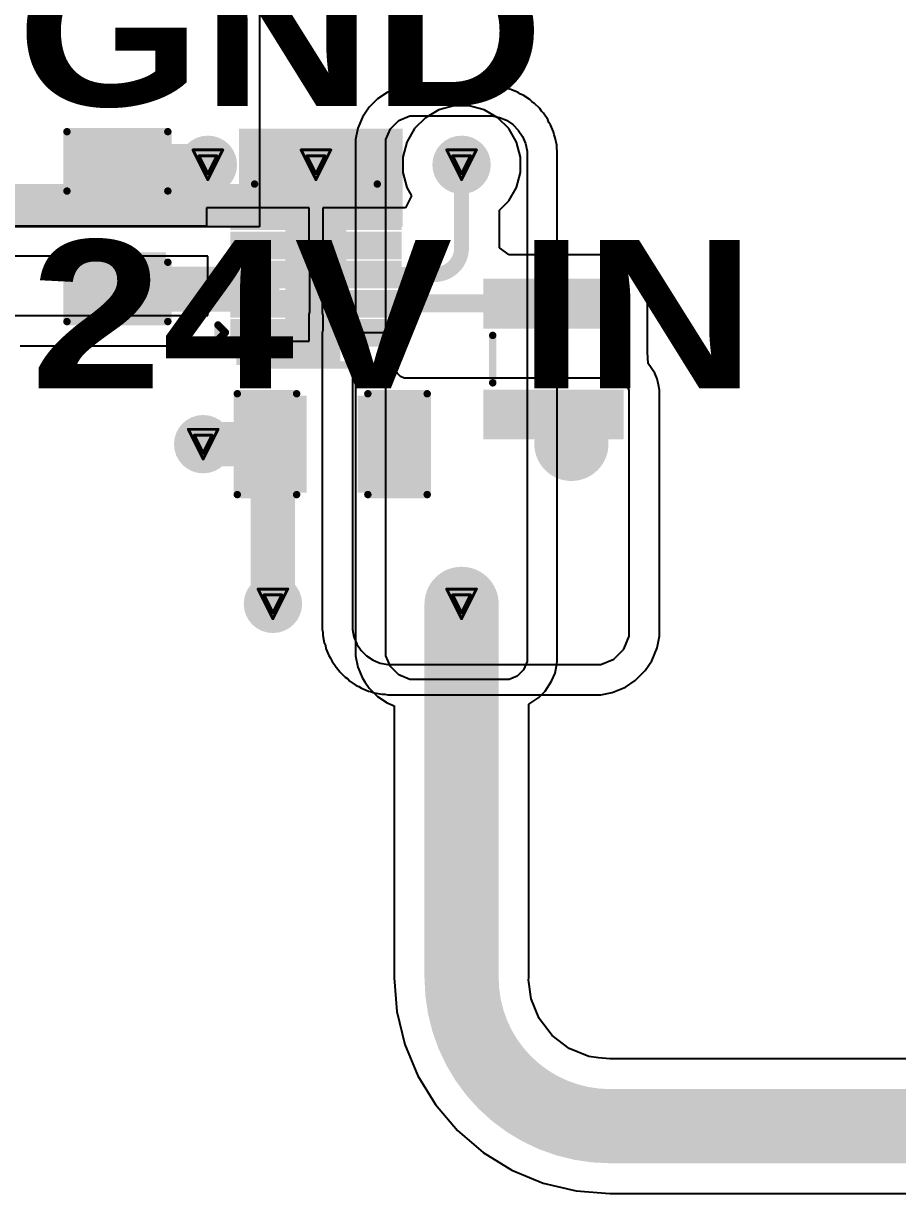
# Model space of a CAD drawing. Header units: inches. Extents: x 0 to 11.4, y 0 to 6.8.
# Drawn here: x 0.344 to 0.933, y 0.823 to 1.611 of the extents above; entities that cross this region are included whole.
import ezdxf

# ---------------------------------------------------------------- set-up
doc = ezdxf.new("R2010")
doc.units = ezdxf.units.IN
doc.header["$MEASUREMENT"] = 0
for name, color, linetype in [('Bottom Layer', 5, 'Continuous'), ('Bottom Overlay', 54, 'Continuous'), ('Bottom Paste', 16, 'Continuous'), ('Bottom Solder', 6, 'Continuous'), ('Drill Drawing', 1, 'Continuous'), ('Top Layer', 1, 'Continuous'), ('Top Overlay', 2, 'Continuous'), ('Via Holes', 16, 'Continuous')]:
    doc.layers.add(name, color=color, linetype=linetype)
doc.styles.add('Arial Black_Bold', font='', dxfattribs={"height": 0.2})
doc.styles.get('Arial Black_Bold').set_extended_font_data('Arial Black', bold=True)

# ---------------------------------------------------------------- blocks, each defined once
blk = doc.blocks.new('10_WSON__3_2__B_40')
at = {"layer": 'Bottom Layer'}
for points in [[(-0.05374015, 0.04468505), (-0.02460625, 0.04468505), (-0.02460625, 0.03405515), (-0.05374015, 0.03405515)], [(-0.01653545, 0.0472441), (0.01653545, 0.0472441), (0.01653545, -0.0472441), (-0.01653545, -0.0472441)], [(0.02460625, 0.04468505), (0.05374015, 0.04468505), (0.05374015, 0.03405515), (0.02460625, 0.03405515)], [(-0.05374015, 0.02499995), (-0.02460625, 0.02499995), (-0.02460625, 0.01437005), (-0.05374015, 0.01437005)], [(0.02460615, 0.02499995), (0.05374005, 0.02499995), (0.05374005, 0.01437005), (0.02460615, 0.01437005)], [(-0.05374015, 0.00531495), (-0.02460625, 0.00531495), (-0.02460625, -0.00531495), (-0.05374015, -0.00531495)], [(0.02460625, 0.00531505), (0.05374015, 0.00531505), (0.05374015, -0.00531485), (0.02460625, -0.00531485)], [(-0.05374015, -0.01437005), (-0.02460625, -0.01437005), (-0.02460625, -0.02499995), (-0.05374015, -0.02499995)], [(0.02460625, -0.01436995), (0.05374015, -0.01436995), (0.05374015, -0.02499985), (0.02460625, -0.02499985)], [(-0.05374015, -0.03405515), (-0.02460625, -0.03405515), (-0.02460625, -0.04468505), (-0.05374015, -0.04468505)], [(0.02460625, -0.03405515), (0.05374015, -0.03405515), (0.05374015, -0.04468505), (0.02460625, -0.04468505)]]:
    blk.add_hatch(color=5, dxfattribs=at).paths.add_polyline_path(points)
at = {"layer": 'Bottom Paste'}
for points in [[(-0.05374015, 0.04468505), (-0.02460625, 0.04468505), (-0.02460625, 0.03405515), (-0.05374015, 0.03405515)], [(-0.01653545, 0.0472441), (0.01653545, 0.0472441), (0.01653545, -0.0472441), (-0.01653545, -0.0472441)], [(0.02460625, 0.04468505), (0.05374015, 0.04468505), (0.05374015, 0.03405515), (0.02460625, 0.03405515)], [(-0.05374015, 0.02499995), (-0.02460625, 0.02499995), (-0.02460625, 0.01437005), (-0.05374015, 0.01437005)], [(0.02460615, 0.02499995), (0.05374005, 0.02499995), (0.05374005, 0.01437005), (0.02460615, 0.01437005)], [(-0.05374015, 0.00531495), (-0.02460625, 0.00531495), (-0.02460625, -0.00531495), (-0.05374015, -0.00531495)], [(0.02460625, 0.00531505), (0.05374015, 0.00531505), (0.05374015, -0.00531485), (0.02460625, -0.00531485)], [(-0.05374015, -0.01437005), (-0.02460625, -0.01437005), (-0.02460625, -0.02499995), (-0.05374015, -0.02499995)], [(0.02460625, -0.01436995), (0.05374015, -0.01436995), (0.05374015, -0.02499985), (0.02460625, -0.02499985)], [(-0.05374015, -0.03405515), (-0.02460625, -0.03405515), (-0.02460625, -0.04468505), (-0.05374015, -0.04468505)], [(0.02460625, -0.03405515), (0.05374015, -0.03405515), (0.05374015, -0.04468505), (0.02460625, -0.04468505)]]:
    blk.add_hatch(color=16, dxfattribs=at).paths.add_polyline_path(points)
at = {"layer": 'Bottom Solder'}
for points in [[(-0.05774015, 0.04868505), (-0.02060625, 0.04868505), (-0.02060625, 0.03005515), (-0.05774015, 0.03005515)], [(-0.02053545, 0.0512441), (0.02053545, 0.0512441), (0.02053545, -0.0512441), (-0.02053545, -0.0512441)], [(0.02060625, 0.04868505), (0.05774015, 0.04868505), (0.05774015, 0.03005515), (0.02060625, 0.03005515)], [(-0.05774015, 0.02899995), (-0.02060625, 0.02899995), (-0.02060625, 0.01037005), (-0.05774015, 0.01037005)], [(0.02060615, 0.02899995), (0.05774005, 0.02899995), (0.05774005, 0.01037005), (0.02060615, 0.01037005)], [(-0.05774015, 0.00931495), (-0.02060625, 0.00931495), (-0.02060625, -0.00931495), (-0.05774015, -0.00931495)], [(0.02060625, 0.00931505), (0.05774015, 0.00931505), (0.05774015, -0.00931485), (0.02060625, -0.00931485)], [(-0.05774015, -0.01037005), (-0.02060625, -0.01037005), (-0.02060625, -0.02899995), (-0.05774015, -0.02899995)], [(0.02060625, -0.01036995), (0.05774015, -0.01036995), (0.05774015, -0.02899985), (0.02060625, -0.02899985)], [(-0.05774015, -0.03005515), (-0.02060625, -0.03005515), (-0.02060625, -0.04868505), (-0.05774015, -0.04868505)], [(0.02060625, -0.03005515), (0.05774015, -0.03005515), (0.05774015, -0.04868505), (0.02060625, -0.04868505)]]:
    blk.add_hatch(color=6, dxfattribs=at).paths.add_polyline_path(points)
at = {"layer": 'Bottom Overlay', "const_width": 0.005}
for points in [[(-0.0413386, 0.0610236), (0.0413386, 0.0610236)], [(-0.066, -0.034), (-0.061, -0.0390001)], [(-0.066, -0.034), (-0.0659999, -0.044)], [(-0.0659999, -0.044), (-0.061, -0.0390001)], [(-0.0413386, -0.0610236), (0.0413386, -0.0610236)]]:
    blk.add_lwpolyline(points, dxfattribs=at)
at = {"layer": 'Bottom Overlay', "const_width": 0.0025}
for points in [[(-0.0425886, 0.0610236, 1), (-0.0400886, 0.0610236, 1)], [(0.0400886, 0.0610236, 1), (0.0425886, 0.0610236, 1)], [(-0.06725, -0.034, 1), (-0.06475, -0.034, 1)], [(-0.06725, -0.034, 1), (-0.06475, -0.034, 1)], [(-0.06225, -0.0390001, 1), (-0.05975, -0.0390001, 1)], [(-0.06225, -0.0390001, 1), (-0.05975, -0.0390001, 1)], [(-0.0672499, -0.044, 1), (-0.0647499, -0.044, 1)], [(-0.0672499, -0.044, 1), (-0.0647499, -0.044, 1)], [(-0.0425886, -0.0610236, 1), (-0.0400886, -0.0610236, 1)], [(0.0400886, -0.0610236, 1), (0.0425886, -0.0610236, 1)]]:
    blk.add_lwpolyline(points, format="xyb", close=True, dxfattribs=at)
blk = doc.blocks.new('IND_1008__2520_M_______B_54')
at = {"layer": 'Bottom Layer'}
for points in [[(-0.0501969, 0.0433071), (-0.0246063, 0.0433071), (-0.0246063, -0.0433071), (-0.0501969, -0.0433071)], [(0.0246063, 0.0433071), (0.0501969, 0.0433071), (0.0501969, -0.0433071), (0.0246063, -0.0433071)]]:
    blk.add_hatch(color=5, dxfattribs=at).paths.add_polyline_path(points)
at = {"layer": 'Bottom Paste'}
for points in [[(-0.0501969, 0.0433071), (-0.0246063, 0.0433071), (-0.0246063, -0.0433071), (-0.0501969, -0.0433071)], [(0.0246063, 0.0433071), (0.0501969, 0.0433071), (0.0501969, -0.0433071), (0.0246063, -0.0433071)]]:
    blk.add_hatch(color=16, dxfattribs=at).paths.add_polyline_path(points)
at = {"layer": 'Bottom Solder'}
for points in [[(-0.0541969, 0.0473071), (-0.0206063, 0.0473071), (-0.0206063, -0.0473071), (-0.0541969, -0.0473071)], [(0.0206063, 0.0473071), (0.0541969, 0.0473071), (0.0541969, -0.0473071), (0.0206063, -0.0473071)]]:
    blk.add_hatch(color=6, dxfattribs=at).paths.add_polyline_path(points)
at = {"layer": 'Bottom Overlay', "const_width": 0.005}
for points in [[(0.016, 0.041), (-0.016, 0.041)], [(0.016, -0.041), (-0.016, -0.041)]]:
    blk.add_lwpolyline(points, dxfattribs=at)
at = {"layer": 'Bottom Overlay', "const_width": 0.0025}
for points in [[(-0.01725, 0.041, 1), (-0.01475, 0.041, 1)], [(0.01475, 0.041, 1), (0.01725, 0.041, 1)], [(-0.01725, -0.041, 1), (-0.01475, -0.041, 1)], [(0.01475, -0.041, 1), (0.01725, -0.041, 1)]]:
    blk.add_lwpolyline(points, format="xyb", close=True, dxfattribs=at)
blk = doc.blocks.new('C___0805_B_67')
at = {"layer": 'Bottom Layer'}
for points in [[(-0.06, 0.0300001), (-0.02, 0.0300001), (-0.02, -0.0299999), (-0.06, -0.0299999)], [(0.02, 0.03), (0.06, 0.03), (0.06, -0.03), (0.02, -0.03)]]:
    blk.add_hatch(color=5, dxfattribs=at).paths.add_polyline_path(points)
at = {"layer": 'Bottom Paste'}
for points in [[(-0.06, 0.0300001), (-0.02, 0.0300001), (-0.02, -0.0299999), (-0.06, -0.0299999)], [(0.02, 0.03), (0.06, 0.03), (0.06, -0.03), (0.02, -0.03)]]:
    blk.add_hatch(color=16, dxfattribs=at).paths.add_polyline_path(points)
at = {"layer": 'Bottom Solder'}
for points in [[(-0.0627559, 0.032756), (-0.0172441, 0.032756), (-0.0172441, -0.0327558), (-0.0627559, -0.0327558)], [(0.0172441, 0.0327559), (0.0627559, 0.0327559), (0.0627559, -0.0327559), (0.0172441, -0.0327559)]]:
    blk.add_hatch(color=6, dxfattribs=at).paths.add_polyline_path(points)
at = {"layer": 'Bottom Overlay', "const_width": 0.005}
for points in [[(-0.024, 0.034), (-0.0640001, 0.034)], [(-0.0640001, -0.034), (-0.0640001, 0.034)], [(0.064, 0.034), (0.024, 0.034)], [(0.064, -0.034), (0.064, 0.034)], [(-0.024, -0.034), (-0.0640001, -0.034)], [(0.064, -0.034), (0.0240001, -0.034)]]:
    blk.add_lwpolyline(points, dxfattribs=at)
at = {"layer": 'Bottom Overlay', "const_width": 0.0025}
for points in [[(-0.0652501, 0.034, 1), (-0.0627501, 0.034, 1)], [(-0.0652501, 0.034, 1), (-0.0627501, 0.034, 1)], [(-0.02525, 0.034, 1), (-0.02275, 0.034, 1)], [(0.02275, 0.034, 1), (0.02525, 0.034, 1)], [(0.06275, 0.034, 1), (0.06525, 0.034, 1)], [(0.06275, 0.034, 1), (0.06525, 0.034, 1)], [(-0.0652501, -0.034, 1), (-0.0627501, -0.034, 1)], [(-0.0652501, -0.034, 1), (-0.0627501, -0.034, 1)], [(-0.02525, -0.034, 1), (-0.02275, -0.034, 1)], [(0.0227501, -0.034, 1), (0.0252501, -0.034, 1)], [(0.06275, -0.034, 1), (0.06525, -0.034, 1)], [(0.06275, -0.034, 1), (0.06525, -0.034, 1)]]:
    blk.add_lwpolyline(points, format="xyb", close=True, dxfattribs=at)
blk = doc.blocks.new('C___0805_B_68')
at = {"layer": 'Bottom Layer'}
for points in [[(-0.06, 0.0299999), (-0.02, 0.0299999), (-0.02, -0.0300001), (-0.06, -0.0300001)], [(0.02, 0.03), (0.06, 0.03), (0.06, -0.03), (0.02, -0.03)]]:
    blk.add_hatch(color=5, dxfattribs=at).paths.add_polyline_path(points)
at = {"layer": 'Bottom Paste'}
for points in [[(-0.06, 0.0299999), (-0.02, 0.0299999), (-0.02, -0.0300001), (-0.06, -0.0300001)], [(0.02, 0.03), (0.06, 0.03), (0.06, -0.03), (0.02, -0.03)]]:
    blk.add_hatch(color=16, dxfattribs=at).paths.add_polyline_path(points)
at = {"layer": 'Bottom Solder'}
for points in [[(-0.0627559, 0.0327558), (-0.0172441, 0.0327558), (-0.0172441, -0.032756), (-0.0627559, -0.032756)], [(0.0172441, 0.0327559), (0.0627559, 0.0327559), (0.0627559, -0.0327559), (0.0172441, -0.0327559)]]:
    blk.add_hatch(color=6, dxfattribs=at).paths.add_polyline_path(points)
at = {"layer": 'Bottom Overlay', "const_width": 0.005}
for points in [[(-0.0640001, 0.034), (-0.024, 0.034)], [(-0.0640001, -0.034), (-0.0640001, 0.034)], [(0.0240001, 0.034), (0.064, 0.034)], [(0.064, -0.034), (0.064, 0.034)], [(-0.0640001, -0.034), (-0.024, -0.034)], [(0.0239999, -0.034), (0.064, -0.034)]]:
    blk.add_lwpolyline(points, dxfattribs=at)
at = {"layer": 'Bottom Overlay', "const_width": 0.0025}
for points in [[(-0.0652501, 0.034, 1), (-0.0627501, 0.034, 1)], [(-0.0652501, 0.034, 1), (-0.0627501, 0.034, 1)], [(-0.02525, 0.034, 1), (-0.02275, 0.034, 1)], [(0.0227501, 0.034, 1), (0.0252501, 0.034, 1)], [(0.06275, 0.034, 1), (0.06525, 0.034, 1)], [(0.06275, 0.034, 1), (0.06525, 0.034, 1)], [(-0.0652501, -0.034, 1), (-0.0627501, -0.034, 1)], [(-0.0652501, -0.034, 1), (-0.0627501, -0.034, 1)], [(-0.02525, -0.034, 1), (-0.02275, -0.034, 1)], [(0.0227499, -0.034, 1), (0.0252499, -0.034, 1)], [(0.06275, -0.034, 1), (0.06525, -0.034, 1)], [(0.06275, -0.034, 1), (0.06525, -0.034, 1)]]:
    blk.add_lwpolyline(points, format="xyb", close=True, dxfattribs=at)

msp = doc.modelspace()

# ---------------------------------------------------------------- hatches: boundary and pattern name
at = {"layer": 'Bottom Layer'}
for points in [[(0.4894296, 1.4744174), (0.5998418, 1.4744174), (0.5998418, 1.5405166), (0.4894296, 1.5405166)], [(0.165, 1.4744174), (0.5032424, 1.4744174), (0.5032424, 1.503173), (0.165, 1.503173)], [(0.4075268, 1.4171495), (0.516744, 1.4171495), (0.516744, 1.4474645), (0.4075268, 1.4474645)], [(0.5659565, 1.4166141), (0.7015267, 1.4166141), (0.7015267, 1.4288493), (0.5659565, 1.4288493)], [(0.4876101, 1.3811259), (0.5578857, 1.3811259), (0.5578857, 1.4080943), (0.4876101, 1.4080943)]]:
    msp.add_hatch(color=5, dxfattribs=at).paths.add_polyline_path(points)
h = msp.add_hatch(color=5, dxfattribs=at)
edge = h.paths.add_edge_path()
edge.add_arc((0.4685268, 1.5161495), 0.019685, 0, 360)
h = msp.add_hatch(color=5, dxfattribs=at)
edge = h.paths.add_edge_path()
edge.add_arc((0.5413503, 1.5161495), 0.019685, 0, 360)
h = msp.add_hatch(color=5, dxfattribs=at)
edge = h.paths.add_edge_path()
edge.add_arc((0.6395268, 1.5161495), 0.019685, 0, 360)
h = msp.add_hatch(color=5, dxfattribs=at)
edge = h.paths.add_edge_path()
edge.add_arc((0.4653503, 1.3278029), 0.019685, 0, 360)
h = msp.add_hatch(color=5, dxfattribs=at)
edge = h.paths.add_edge_path()
edge.add_arc((0.5123504, 1.2201495), 0.019685, 0, 360)
h = msp.add_hatch(color=5, dxfattribs=at)
edge = h.paths.add_edge_path()
edge.add_arc((0.6395268, 1.2201495), 0.019685, 0, 360)
at = {"layer": 'Top Layer'}
h = msp.add_hatch(color=1, dxfattribs=at)
edge = h.paths.add_edge_path()
edge.add_arc((0.4685268, 1.5161495), 0.019685, 0, 360)
h = msp.add_hatch(color=1, dxfattribs=at)
edge = h.paths.add_edge_path()
edge.add_arc((0.5413503, 1.5161495), 0.019685, 0, 360)
h = msp.add_hatch(color=1, dxfattribs=at)
edge = h.paths.add_edge_path()
edge.add_arc((0.6395268, 1.5161495), 0.019685, 0, 360)
h = msp.add_hatch(color=1, dxfattribs=at)
edge = h.paths.add_edge_path()
edge.add_arc((0.4653503, 1.3278029), 0.019685, 0, 360)
h = msp.add_hatch(color=1, dxfattribs=at)
edge = h.paths.add_edge_path()
edge.add_arc((0.5123504, 1.2201495), 0.019685, 0, 360)
h = msp.add_hatch(color=1, dxfattribs=at)
edge = h.paths.add_edge_path()
edge.add_arc((0.6395268, 1.2201495), 0.019685, 0, 360)
at = {"layer": 'Via Holes'}
h = msp.add_hatch(color=7, dxfattribs=at)
edge = h.paths.add_edge_path()
edge.add_arc((0.4685268, 1.5161495), 0.011811, 0, 360)
h = msp.add_hatch(color=7, dxfattribs=at)
edge = h.paths.add_edge_path()
edge.add_arc((0.5413503, 1.5161495), 0.011811, 0, 360)
h = msp.add_hatch(color=7, dxfattribs=at)
edge = h.paths.add_edge_path()
edge.add_arc((0.6395268, 1.5161495), 0.011811, 0, 360)
h = msp.add_hatch(color=7, dxfattribs=at)
edge = h.paths.add_edge_path()
edge.add_arc((0.4653503, 1.3278029), 0.011811, 0, 360)
h = msp.add_hatch(color=7, dxfattribs=at)
edge = h.paths.add_edge_path()
edge.add_arc((0.5123504, 1.2201495), 0.011811, 0, 360)
h = msp.add_hatch(color=7, dxfattribs=at)
edge = h.paths.add_edge_path()
edge.add_arc((0.6395268, 1.2201495), 0.011811, 0, 360)

# ---------------------------------------------------------------- linework, layer by layer
at = {"layer": 'Bottom Layer'}
for p, q in [((0.5032423, 1.6570173), (0.5032424, 1.5031731)), ((0.6343022, 1.5558345), (0.624209, 1.55313)), ((0.6447514, 1.5558345), (0.6343022, 1.5558345)), ((0.6548446, 1.55313), (0.6447514, 1.5558345)), ((0.6151597, 1.5479054), (0.6077709, 1.5405166)), ((0.624209, 1.55313), (0.6151597, 1.5479054)), ((0.6638939, 1.5479054), (0.6548446, 1.55313)), ((0.6712827, 1.5405166), (0.6638939, 1.5479054)), ((0.6077709, 1.5405166), (0.6025463, 1.5314673)), ((0.6765073, 1.5314673), (0.6712827, 1.5405166)), ((0.6025463, 1.5314673), (0.5998418, 1.5213741)), ((0.6792118, 1.5213741), (0.6765073, 1.5314673)), ((0.5998418, 1.5213741), (0.5998418, 1.5109249)), ((0.6792118, 1.5109249), (0.6792118, 1.5213741)), ((0.5998418, 1.5109249), (0.6025463, 1.5008317)), ((0.6765073, 1.5008317), (0.6792118, 1.5109249)), ((0.5032424, 1.5031731), (0.5032424, 1.4744174)), ((0.6025463, 1.5008317), (0.6058269, 1.4951494)), ((0.6712827, 1.4917824), (0.6765073, 1.5008317)), ((0.6058269, 1.4951494), (0.6016676, 1.4871494)), ((0.6650166, 1.4855163), (0.6712827, 1.4917824)), ((0.536744, 1.4871494), (0.4676102, 1.4871494)), ((0.4676102, 1.4871494), (0.4676102, 1.4748563)), ((0.536744, 1.4674644), (0.536744, 1.4871494)), ((0.6016676, 1.4871494), (0.5459565, 1.4871494)), ((0.5459565, 1.4871494), (0.5459565, 1.4365198)), ((0.6650166, 1.4601496), (0.6650166, 1.4855163)), ((0.5032424, 1.4744174), (0.0918424, 1.4744174)), ((0.4676102, 1.4748563), (0.0962088, 1.4748561)), ((0.536744, 1.4494348), (0.536744, 1.4674644)), ((0.6715253, 1.4553464), (0.6650166, 1.4601496)), ((0.4685268, 1.4544645), (0.0962046, 1.4544643)), ((0.4685268, 1.4144645), (0.4685268, 1.4544645)), ((0.7648339, 1.4553464), (0.6715253, 1.4553464)), ((0.7648339, 1.389756), (0.7648339, 1.4553464)), ((0.5371359, 1.4474645), (0.536744, 1.4494348)), ((0.5371359, 1.4171495), (0.5371359, 1.4474645)), ((0.5459563, 1.4365197), (0.5455646, 1.4288492)), ((0.5459565, 1.4365198), (0.5459563, 1.4365197)), ((0.5455646, 1.4288492), (0.5455647, 1.4286819)), ((0.5455647, 1.4286819), (0.5455647, 1.4166141)), ((0.3379234, 1.4144645), (0.4685268, 1.4144645)), ((0.536744, 1.4151792), (0.5371359, 1.4171495)), ((0.536744, 1.3971496), (0.536744, 1.4151792)), ((0.5455647, 1.4166141), (0.5459566, 1.4146438)), ((0.5459566, 1.4146438), (0.5459566, 1.4047456)), ((0.5459566, 1.4047456), (0.5455655, 1.4027794)), ((0.4763304, 1.3956249), (0.4780258, 1.3967577)), ((0.4780258, 1.3967577), (0.5167441, 1.3967577)), ((0.5167441, 1.3967577), (0.5187144, 1.3971496)), ((0.5187144, 1.3971496), (0.536744, 1.3971496)), ((0.5455655, 1.4027794), (0.5455655, 1.2055432)), ((0.5659573, 1.4027794), (0.5659573, 1.2055424)), ((0.5950905, 1.4027794), (0.5659573, 1.4027794)), ((0.5950904, 1.3793389), (0.5950905, 1.4027794)), ((0.3420676, 1.3940727), (0.4685268, 1.3940727)), ((0.4685268, 1.3940727), (0.4763304, 1.3956249)), ((0.7648341, 1.3897559), (0.7648339, 1.389756)), ((0.764834, 1.3897558), (0.7648341, 1.3897559)), ((0.7654134, 1.3822706), (0.764834, 1.3897558)), ((0.7698338, 1.3756551), (0.7654134, 1.3822706)), ((0.5950904, 1.3793388), (0.5950904, 1.3793389)), ((0.5952271, 1.3779491), (0.5950904, 1.3793388)), ((0.5962906, 1.3753814), (0.5952271, 1.3779491)), ((0.5982558, 1.3734161), (0.5962906, 1.3753814)), ((0.6008235, 1.3723525), (0.5982558, 1.3734161)), ((0.7713663, 1.3719553), (0.7698338, 1.3756551)), ((0.6022132, 1.3722157), (0.6008235, 1.3723525)), ((0.7424606, 1.3722157), (0.6022132, 1.3722157)), ((0.7424605, 1.3722155), (0.7424606, 1.3722157)), ((0.7444628, 1.3722156), (0.7424605, 1.3722155)), ((0.7481626, 1.3706831), (0.7444628, 1.3722156)), ((0.7509942, 1.3678515), (0.7481626, 1.3706831)), ((0.7525267, 1.3641517), (0.7509942, 1.3678515)), ((0.7713664, 1.3719549), (0.7713663, 1.3719553)), ((0.7713667, 1.3719544), (0.7713664, 1.3719549)), ((0.7721834, 1.3678474), (0.7713667, 1.3719544)), ((0.7729185, 1.3641517), (0.7721834, 1.3678474)), ((0.7525266, 1.3621494), (0.7525267, 1.3641517)), ((0.7525268, 1.3284929), (0.7525266, 1.3621494)), ((0.7729184, 1.3641512), (0.7729185, 1.3641517)), ((0.7729185, 1.3641507), (0.7729184, 1.3641512)), ((0.7729184, 1.3621485), (0.7729185, 1.3641507)), ((0.7729186, 1.3284929), (0.7729184, 1.3621485)), ((0.7525271, 1.2031498), (0.7525268, 1.3284929)), ((0.7729189, 1.2031498), (0.7729186, 1.3284929)), ((0.5455655, 1.2055432), (0.5455654, 1.2029438)), ((0.5455654, 1.2029438), (0.5459572, 1.2009736)), ((0.5459572, 1.2009736), (0.5459572, 1.1989647)), ((0.5659573, 1.2055424), (0.5659572, 1.202943)), ((0.5659572, 1.202943), (0.5669715, 1.1978439)), ((0.7525271, 1.1983758), (0.7525271, 1.2031498)), ((0.7525271, 1.2031498), (0.7525271, 1.2031498)), ((0.7729189, 1.1983756), (0.7729189, 1.2031498)), ((0.5459572, 1.1989647), (0.5469715, 1.1938656)), ((0.5469715, 1.1938656), (0.5477401, 1.19201)), ((0.5477401, 1.19201), (0.5481319, 1.1900404)), ((0.5669715, 1.1978439), (0.568961, 1.1930407)), ((0.568961, 1.1930407), (0.5718494, 1.1887179)), ((0.7488732, 1.1895547), (0.7525271, 1.1983758)), ((0.7713667, 1.1905722), (0.7729189, 1.1983756)), ((0.5481319, 1.1900404), (0.5501214, 1.1852373)), ((0.5501214, 1.1852373), (0.5512371, 1.1835675)), ((0.5512371, 1.1835675), (0.5520058, 1.1817116)), ((0.5718494, 1.1887179), (0.5755257, 1.1850417)), ((0.5755257, 1.1850417), (0.5798484, 1.1821533)), ((0.7421218, 1.1828033), (0.7488732, 1.1895547)), ((0.7677129, 1.1817514), (0.7713667, 1.1905722)), ((0.5520058, 1.1817116), (0.5548942, 1.1773888)), ((0.5548942, 1.1773888), (0.5563145, 1.1759685)), ((0.5563145, 1.1759685), (0.5574304, 1.1742985)), ((0.5798484, 1.1821533), (0.5846517, 1.1801638)), ((0.5846517, 1.1801638), (0.5897507, 1.1791495)), ((0.5897507, 1.1791495), (0.5923502, 1.1791496)), ((0.5923502, 1.1791496), (0.5923504, 1.1791495)), ((0.5923504, 1.1791495), (0.7285268, 1.1791495)), ((0.7285268, 1.1791495), (0.7333007, 1.1791495)), ((0.7333007, 1.1791495), (0.7421218, 1.1828033)), ((0.7632924, 1.1751355), (0.7677128, 1.1817511)), ((0.7677128, 1.1817511), (0.7677129, 1.1817514)), ((0.5574304, 1.1742985), (0.5611067, 1.1706223)), ((0.5611067, 1.1706223), (0.5627768, 1.1695064)), ((0.5627768, 1.1695064), (0.5641965, 1.1680867)), ((0.5641965, 1.1680867), (0.5685191, 1.1651983)), ((0.7499254, 1.1639637), (0.756541, 1.1683841)), ((0.756541, 1.1683841), (0.7632924, 1.1751355)), ((0.5685191, 1.1651983), (0.5703749, 1.1644296)), ((0.5703749, 1.1644296), (0.5720451, 1.1633136)), ((0.5720451, 1.1633136), (0.5768484, 1.1613241)), ((0.5768484, 1.1613241), (0.5788182, 1.1609323)), ((0.5788182, 1.1609323), (0.5806733, 1.1601639)), ((0.5806733, 1.1601639), (0.5857723, 1.1591496)), ((0.7333007, 1.1587577), (0.7411043, 1.1603099)), ((0.7411043, 1.1603099), (0.7499254, 1.1639637)), ((0.5857723, 1.1591496), (0.587781, 1.1591496)), ((0.587781, 1.1591496), (0.5897515, 1.1587577)), ((0.5897515, 1.1587577), (0.5923499, 1.1587578)), ((0.5923499, 1.1587578), (0.5923504, 1.1587577)), ((0.5923504, 1.1587577), (0.7333007, 1.1587577))]:
    msp.add_line(p, q, dxfattribs=at)
for points, const_width in [([(0.4675516, 1.5151743), (0.4685268, 1.5161495)], 0.03), ([(0.4075269, 1.5134645), (0.4092367, 1.5151743)], 0.03), ([(0.4092367, 1.5151743), (0.4675516, 1.5151743)], 0.03), ([(0.5413503, 1.4421495), (0.5413503, 1.5161495)], 0.025), ([(0.6395268, 1.4601495), (0.6395268, 1.5161495)], 0.01), ([(0.5805235, 1.4421496), (0.6215269, 1.4421496)], 0.01), ([(0.7135584, 1.3279851), (0.7135586, 1.3279853)], 0.05), ([(0.4653503, 1.3278029), (0.5123504, 1.3278029)], 0.03), ([(0.5123504, 1.3278028), (0.5123504, 1.3278029)], 0.03), ([(0.5123504, 1.2201495), (0.5123504, 1.3278028)], 0.03)]:
    msp.add_lwpolyline(points, dxfattribs=dict(at, const_width=const_width))
for points, const_width in [([(0.4610268, 1.5161495, 1), (0.4760268, 1.5161495, 1)], 0.015), ([(0.4000269, 1.5134645, 1), (0.4150269, 1.5134645, 1)], 0.015), ([(0.4017367, 1.5151743, 1), (0.4167367, 1.5151743, 1)], 0.015), ([(0.4017367, 1.5151743, 1), (0.4167367, 1.5151743, 1)], 0.015), ([(0.4600516, 1.5151743, 1), (0.4750516, 1.5151743, 1)], 0.015), ([(0.4600516, 1.5151743, 1), (0.4750516, 1.5151743, 1)], 0.015), ([(0.5351003, 1.5161495, 1), (0.5476003, 1.5161495, 1)], 0.0125), ([(0.6370268, 1.5161495, 1), (0.6420268, 1.5161495, 1)], 0.005), ([(0.6370268, 1.4601495, 1), (0.6420268, 1.4601495, 1)], 0.005), ([(0.6370268, 1.4601495, 1), (0.6420268, 1.4601495, 1)], 0.005), ([(0.5351003, 1.4421495, 1), (0.5476003, 1.4421495, 1)], 0.0125), ([(0.5780235, 1.4421496, 1), (0.5830235, 1.4421496, 1)], 0.005), ([(0.6190269, 1.4421496, 1), (0.6240269, 1.4421496, 1)], 0.005), ([(0.6190269, 1.4421496, 1), (0.6240269, 1.4421496, 1)], 0.005), ([(0.7010584, 1.3279851, 1), (0.7260584, 1.3279851, 1)], 0.025), ([(0.7010586, 1.3279853, 1), (0.7260586, 1.3279853, 1)], 0.025), ([(0.4578503, 1.3278029, 1), (0.4728503, 1.3278029, 1)], 0.015), ([(0.5048504, 1.3278029, 1), (0.5198504, 1.3278029, 1)], 0.015), ([(0.5048504, 1.3278029, 1), (0.5198504, 1.3278029, 1)], 0.015), ([(0.5048504, 1.3278028, 1), (0.5198504, 1.3278028, 1)], 0.015), ([(0.5048504, 1.3278028, 1), (0.5198504, 1.3278028, 1)], 0.015), ([(0.5048504, 1.2201495, 1), (0.5198504, 1.2201495, 1)], 0.015)]:
    msp.add_lwpolyline(points, format="xyb", close=True, dxfattribs=dict(at, const_width=const_width))
at = {"layer": 'Bottom Layer', "const_width": 0.01}
msp.add_lwpolyline([(0.6395268, 1.4601495, -0.4142135623730951), (0.6215269, 1.4421496)], format="xyb", dxfattribs=at)
at = {"layer": 'Drill Drawing', "const_width": 0.002}
for points in [[(0.4585268, 1.5261495), (0.4785268, 1.5261495)], [(0.4585268, 1.5261495), (0.4685268, 1.5061495)], [(0.4625268, 1.5221495), (0.4745268, 1.5221495)], [(0.4625268, 1.5221495), (0.4685268, 1.5101495)], [(0.4685268, 1.5061495), (0.4785268, 1.5261495)], [(0.4685268, 1.5101495), (0.4745268, 1.5221495)], [(0.5313503, 1.5261495), (0.5513503, 1.5261495)], [(0.5313503, 1.5261495), (0.5413503, 1.5061495)], [(0.5353503, 1.5221495), (0.5473503, 1.5221495)], [(0.5353503, 1.5221495), (0.5413503, 1.5101495)], [(0.5413503, 1.5061495), (0.5513503, 1.5261495)], [(0.5413503, 1.5101495), (0.5473503, 1.5221495)], [(0.6295268, 1.5261495), (0.6495268, 1.5261495)], [(0.6295268, 1.5261495), (0.6395268, 1.5061495)], [(0.6335268, 1.5221495), (0.6455268, 1.5221495)], [(0.6335268, 1.5221495), (0.6395268, 1.5101495)], [(0.6395268, 1.5061495), (0.6495268, 1.5261495)], [(0.6395268, 1.5101495), (0.6455268, 1.5221495)], [(0.4553503, 1.3378029), (0.4753503, 1.3378029)], [(0.4553503, 1.3378029), (0.4653503, 1.3178029)], [(0.4593503, 1.3338029), (0.4713503, 1.3338029)], [(0.4593503, 1.3338029), (0.4653503, 1.3218029)], [(0.4653503, 1.3178029), (0.4753503, 1.3378029)], [(0.4653503, 1.3218029), (0.4713503, 1.3338029)], [(0.5023504, 1.2301495), (0.5223504, 1.2301495)], [(0.5023504, 1.2301495), (0.5123504, 1.2101495)], [(0.5123504, 1.2101495), (0.5223504, 1.2301495)], [(0.6295268, 1.2301495), (0.6495268, 1.2301495)], [(0.6295268, 1.2301495), (0.6395268, 1.2101495)], [(0.6395268, 1.2101495), (0.6495268, 1.2301495)], [(0.5063504, 1.2261495), (0.5183504, 1.2261495)], [(0.5063504, 1.2261495), (0.5123504, 1.2141495)], [(0.5123504, 1.2141495), (0.5183504, 1.2261495)], [(0.6335268, 1.2261495), (0.6455268, 1.2261495)], [(0.6335268, 1.2261495), (0.6395268, 1.2141495)], [(0.6395268, 1.2141495), (0.6455268, 1.2261495)]]:
    msp.add_lwpolyline(points, dxfattribs=at)
at = {"layer": 'Drill Drawing', "const_width": 0.001}
for points in [[(0.4580268, 1.5261495, 1), (0.4590268, 1.5261495, 1)], [(0.4580268, 1.5261495, 1), (0.4590268, 1.5261495, 1)], [(0.4620268, 1.5221495, 1), (0.4630268, 1.5221495, 1)], [(0.4620268, 1.5221495, 1), (0.4630268, 1.5221495, 1)], [(0.4740268, 1.5221495, 1), (0.4750268, 1.5221495, 1)], [(0.4740268, 1.5221495, 1), (0.4750268, 1.5221495, 1)], [(0.4780268, 1.5261495, 1), (0.4790268, 1.5261495, 1)], [(0.4780268, 1.5261495, 1), (0.4790268, 1.5261495, 1)], [(0.5308503, 1.5261495, 1), (0.5318503, 1.5261495, 1)], [(0.5308503, 1.5261495, 1), (0.5318503, 1.5261495, 1)], [(0.5348503, 1.5221495, 1), (0.5358503, 1.5221495, 1)], [(0.5348503, 1.5221495, 1), (0.5358503, 1.5221495, 1)], [(0.5468503, 1.5221495, 1), (0.5478503, 1.5221495, 1)], [(0.5468503, 1.5221495, 1), (0.5478503, 1.5221495, 1)], [(0.5508503, 1.5261495, 1), (0.5518503, 1.5261495, 1)], [(0.5508503, 1.5261495, 1), (0.5518503, 1.5261495, 1)], [(0.6290268, 1.5261495, 1), (0.6300268, 1.5261495, 1)], [(0.6290268, 1.5261495, 1), (0.6300268, 1.5261495, 1)], [(0.6330268, 1.5221495, 1), (0.6340268, 1.5221495, 1)], [(0.6330268, 1.5221495, 1), (0.6340268, 1.5221495, 1)], [(0.6450268, 1.5221495, 1), (0.6460268, 1.5221495, 1)], [(0.6450268, 1.5221495, 1), (0.6460268, 1.5221495, 1)], [(0.6490268, 1.5261495, 1), (0.6500268, 1.5261495, 1)], [(0.6490268, 1.5261495, 1), (0.6500268, 1.5261495, 1)], [(0.4680268, 1.5101495, 1), (0.4690268, 1.5101495, 1)], [(0.4680268, 1.5101495, 1), (0.4690268, 1.5101495, 1)], [(0.4680268, 1.5061495, 1), (0.4690268, 1.5061495, 1)], [(0.4680268, 1.5061495, 1), (0.4690268, 1.5061495, 1)], [(0.5408503, 1.5101495, 1), (0.5418503, 1.5101495, 1)], [(0.5408503, 1.5101495, 1), (0.5418503, 1.5101495, 1)], [(0.5408503, 1.5061495, 1), (0.5418503, 1.5061495, 1)], [(0.5408503, 1.5061495, 1), (0.5418503, 1.5061495, 1)], [(0.6390268, 1.5101495, 1), (0.6400268, 1.5101495, 1)], [(0.6390268, 1.5101495, 1), (0.6400268, 1.5101495, 1)], [(0.6390268, 1.5061495, 1), (0.6400268, 1.5061495, 1)], [(0.6390268, 1.5061495, 1), (0.6400268, 1.5061495, 1)], [(0.4548503, 1.3378029, 1), (0.4558503, 1.3378029, 1)], [(0.4548503, 1.3378029, 1), (0.4558503, 1.3378029, 1)], [(0.4588503, 1.3338029, 1), (0.4598503, 1.3338029, 1)], [(0.4588503, 1.3338029, 1), (0.4598503, 1.3338029, 1)], [(0.4708503, 1.3338029, 1), (0.4718503, 1.3338029, 1)], [(0.4708503, 1.3338029, 1), (0.4718503, 1.3338029, 1)], [(0.4748503, 1.3378029, 1), (0.4758503, 1.3378029, 1)], [(0.4748503, 1.3378029, 1), (0.4758503, 1.3378029, 1)], [(0.4648503, 1.3218029, 1), (0.4658503, 1.3218029, 1)], [(0.4648503, 1.3218029, 1), (0.4658503, 1.3218029, 1)], [(0.4648503, 1.3178029, 1), (0.4658503, 1.3178029, 1)], [(0.4648503, 1.3178029, 1), (0.4658503, 1.3178029, 1)], [(0.5018504, 1.2301495, 1), (0.5028504, 1.2301495, 1)], [(0.5018504, 1.2301495, 1), (0.5028504, 1.2301495, 1)], [(0.5218504, 1.2301495, 1), (0.5228504, 1.2301495, 1)], [(0.5218504, 1.2301495, 1), (0.5228504, 1.2301495, 1)], [(0.6290268, 1.2301495, 1), (0.6300268, 1.2301495, 1)], [(0.6290268, 1.2301495, 1), (0.6300268, 1.2301495, 1)], [(0.6490268, 1.2301495, 1), (0.6500268, 1.2301495, 1)], [(0.6490268, 1.2301495, 1), (0.6500268, 1.2301495, 1)], [(0.5058504, 1.2261495, 1), (0.5068504, 1.2261495, 1)], [(0.5058504, 1.2261495, 1), (0.5068504, 1.2261495, 1)], [(0.5178504, 1.2261495, 1), (0.5188504, 1.2261495, 1)], [(0.5178504, 1.2261495, 1), (0.5188504, 1.2261495, 1)], [(0.6330268, 1.2261495, 1), (0.6340268, 1.2261495, 1)], [(0.6330268, 1.2261495, 1), (0.6340268, 1.2261495, 1)], [(0.6450268, 1.2261495, 1), (0.6460268, 1.2261495, 1)], [(0.6450268, 1.2261495, 1), (0.6460268, 1.2261495, 1)], [(0.5118504, 1.2141495, 1), (0.5128504, 1.2141495, 1)], [(0.5118504, 1.2141495, 1), (0.5128504, 1.2141495, 1)], [(0.6390268, 1.2141495, 1), (0.6400268, 1.2141495, 1)], [(0.6390268, 1.2141495, 1), (0.6400268, 1.2141495, 1)], [(0.5118504, 1.2101495, 1), (0.5128504, 1.2101495, 1)], [(0.5118504, 1.2101495, 1), (0.5128504, 1.2101495, 1)], [(0.6390268, 1.2101495, 1), (0.6400268, 1.2101495, 1)], [(0.6390268, 1.2101495, 1), (0.6400268, 1.2101495, 1)]]:
    msp.add_lwpolyline(points, format="xyb", close=True, dxfattribs=at)
at = {"layer": 'Top Layer'}
for p, q in [((0.5893941, 1.5649442), (0.5827785, 1.5605238)), ((0.5967449, 1.5679891), (0.5893941, 1.5649442)), ((0.6045485, 1.5695413), (0.5967449, 1.5679891)), ((0.6598891, 1.5695411), (0.6045485, 1.5695413)), ((0.6618589, 1.5691493), (0.6598891, 1.5695411)), ((0.6638674, 1.5691493), (0.6618589, 1.5691493)), ((0.6689641, 1.5681355), (0.6638674, 1.5691493)), ((0.6708197, 1.5673669), (0.6689641, 1.5681355)), ((0.6727893, 1.5669751), (0.6708197, 1.5673669)), ((0.6775903, 1.5649864), (0.6727893, 1.5669751)), ((0.6792603, 1.5638705), (0.6775903, 1.5649864)), ((0.6811159, 1.5631019), (0.6792603, 1.5638705)), ((0.6854366, 1.5602148), (0.6811159, 1.5631019)), ((0.5771524, 1.5548977), (0.572732, 1.5482821)), ((0.5827785, 1.5605238), (0.5771524, 1.5548977)), ((0.6868565, 1.5587948), (0.6854366, 1.5602148)), ((0.6885267, 1.5576788), (0.6868565, 1.5587948)), ((0.6922011, 1.5540043), (0.6885267, 1.5576788)), ((0.572732, 1.5482821), (0.5696872, 1.5409313)), ((0.5971977, 1.5461046), (0.6045485, 1.5491495)), ((0.6045485, 1.5491495), (0.6085268, 1.5491495)), ((0.6085268, 1.5491495), (0.6085268, 1.5491495)), ((0.6085268, 1.5491495), (0.6572909, 1.5491493)), ((0.6572909, 1.5491493), (0.6598891, 1.5491493)), ((0.6598891, 1.5491493), (0.6649857, 1.5481355)), ((0.6649857, 1.5481355), (0.6697866, 1.5461469)), ((0.693317, 1.5523342), (0.6922011, 1.5540043)), ((0.694737, 1.5509141), (0.693317, 1.5523342)), ((0.6976239, 1.5465934), (0.694737, 1.5509141)), ((0.6983925, 1.5447379), (0.6976239, 1.5465934)), ((0.5696872, 1.5409313), (0.568135, 1.5331277)), ((0.5885268, 1.5331277), (0.5915716, 1.5404785)), ((0.5915716, 1.5404785), (0.5971977, 1.5461046)), ((0.6697866, 1.5461469), (0.6741073, 1.5432598)), ((0.6741073, 1.5432598), (0.6777817, 1.5395853)), ((0.6777817, 1.5395853), (0.6806686, 1.5352646)), ((0.6995084, 1.5430677), (0.6983925, 1.5447379)), ((0.7014969, 1.5382667), (0.6995084, 1.5430677)), ((0.568135, 1.5331277), (0.568135, 1.5291495)), ((0.5885268, 1.5291495), (0.5885268, 1.5331277)), ((0.6806686, 1.5352646), (0.6826571, 1.5304636)), ((0.7018887, 1.5362968), (0.7014969, 1.5382667)), ((0.7026572, 1.5344412), (0.7018887, 1.5362968)), ((0.7036708, 1.5293446), (0.7026572, 1.5344412)), ((0.568135, 1.5291495), (0.568135, 1.1891498)), ((0.5885268, 1.1891494), (0.5885268, 1.5291495)), ((0.6826571, 1.5304636), (0.6836707, 1.525367)), ((0.6836707, 1.525367), (0.6836706, 1.5227687)), ((0.6836706, 1.5227687), (0.6836713, 1.5227691)), ((0.6836713, 1.5227691), (0.6836711, 1.1842939)), ((0.7036707, 1.5273361), (0.7036708, 1.5293446)), ((0.7040625, 1.5253662), (0.7036707, 1.5273361)), ((0.7040624, 1.5227726), (0.7040625, 1.5253662)), ((0.7040631, 1.5227691), (0.7040624, 1.5227726)), ((0.7040629, 1.1842946), (0.7040631, 1.5227691)), ((0.568135, 1.1891498), (0.5681349, 1.1851715)), ((0.5681349, 1.1851715), (0.5696869, 1.1773679)), ((0.5885267, 1.185171), (0.5885268, 1.1891493)), ((0.5915714, 1.1778201), (0.5885267, 1.185171)), ((0.5885268, 1.1891493), (0.5885268, 1.1891494)), ((0.6836711, 1.1842939), (0.6836712, 1.1812815)), ((0.704063, 1.1812822), (0.7040629, 1.1842946)), ((0.5696869, 1.1773679), (0.5727318, 1.1700165)), ((0.5971975, 1.172194), (0.5915714, 1.1778201)), ((0.6813656, 1.1757152), (0.6771054, 1.171455)), ((0.6836712, 1.1812815), (0.6813656, 1.1757152)), ((0.7025111, 1.1734785), (0.703484, 1.1783708)), ((0.703484, 1.1783708), (0.704063, 1.1812816)), ((0.7040629, 1.1812819), (0.704063, 1.1812822)), ((0.704063, 1.1812816), (0.7040629, 1.1812819)), ((0.5727318, 1.1700165), (0.5743958, 1.1675261)), ((0.6045484, 1.1691493), (0.5971975, 1.172194)), ((0.6085267, 1.1691494), (0.6045484, 1.1691493)), ((0.6685268, 1.1691495), (0.6085267, 1.1691494)), ((0.6715391, 1.1691494), (0.6685267, 1.1691495)), ((0.6685267, 1.1691495), (0.6685268, 1.1691495)), ((0.6771054, 1.171455), (0.6715391, 1.1691494)), ((0.6957848, 1.161296), (0.7002052, 1.1679116)), ((0.7002052, 1.1679116), (0.7025108, 1.173478)), ((0.7025108, 1.173478), (0.7025111, 1.1734785)), ((0.5743958, 1.1675261), (0.5771519, 1.1634011)), ((0.5771519, 1.1634011), (0.5771522, 1.1634009)), ((0.5771522, 1.1634009), (0.5827786, 1.1577745)), ((0.6915245, 1.1570357), (0.6957848, 1.161296)), ((0.5827786, 1.1577745), (0.5893939, 1.1533544)), ((0.5893939, 1.1533544), (0.5941385, 1.1513892)), ((0.6849151, 1.1526194), (0.6915245, 1.1570357)), ((0.6849151, 0.968), (0.6849151, 1.1526194)), ((0.5941385, 1.1513892), (0.5941385, 0.968)), ((0.5941385, 0.968), (0.5940784, 0.968)), ((0.5940784, 0.968), (0.5958691, 0.9452469)), ((0.6847358, 0.9666381), (0.6849151, 0.968)), ((0.6864296, 0.9537726), (0.6847358, 0.9666381)), ((0.6919211, 0.9405148), (0.6864296, 0.9537726)), ((0.5958691, 0.9452469), (0.6011972, 0.923054)), ((0.7006569, 0.9291301), (0.6919211, 0.9405148)), ((0.6011972, 0.923054), (0.6099313, 0.9019678)), ((0.7120416, 0.9203943), (0.7006569, 0.9291301)), ((0.7252994, 0.9149028), (0.7120416, 0.9203943)), ((0.7317996, 0.914047), (0.7252994, 0.9149028)), ((0.7395268, 0.9133885), (0.7317996, 0.914047)), ((0.7473606, 0.9133883), (0.7395268, 0.9133885)), ((0.7475266, 0.9133882), (0.7473606, 0.9133883)), ((2.2761016, 0.9133883), (0.7475266, 0.9133882)), ((0.6099313, 0.9019678), (0.6218566, 0.8825076)), ((0.6218566, 0.8825076), (0.6366793, 0.8651525)), ((0.6366793, 0.8651525), (0.6540344, 0.8503298)), ((0.6540344, 0.8503298), (0.6734946, 0.8384045)), ((0.6734946, 0.8384045), (0.6945808, 0.8296704)), ((0.6945808, 0.8296704), (0.7167737, 0.8243423)), ((0.7167737, 0.8243423), (0.7395268, 0.8225516)), ((0.7395268, 0.8226116), (2.2761016, 0.8226117)), ((0.7395268, 0.8225516), (0.7395268, 0.8226116))]:
    msp.add_line(p, q, dxfattribs=at)
at = {"layer": 'Top Layer', "const_width": 0.05}
for points in [[(0.6395268, 0.968), (0.6395268, 1.2201495)], [(0.7395268, 0.8679999), (2.2761016, 0.868)]]:
    msp.add_lwpolyline(points, dxfattribs=at)
at = {"layer": 'Top Layer', "const_width": 0.025}
for points in [[(0.6270268, 1.2201495, 1), (0.6520268, 1.2201495, 1)], [(0.6270268, 0.968, 1), (0.6520268, 0.968, 1)], [(0.6270268, 0.968, 1), (0.6520268, 0.968, 1)], [(0.7270268, 0.868, 1), (0.7520268, 0.868, 1)], [(0.7270268, 0.8679999, 1), (0.7520268, 0.8679999, 1)]]:
    msp.add_lwpolyline(points, format="xyb", close=True, dxfattribs=at)
at = {"layer": 'Top Layer', "const_width": 0.05}
msp.add_lwpolyline([(0.7395268, 0.868, -0.4142135623730951), (0.6395268, 0.968)], format="xyb", dxfattribs=at)

# ---------------------------------------------------------------- block references
at = {"rotation": 270}
for name, p in [('C___0805_B_67', (0.4075268, 1.4744645)), ('IND_1008__2520_M_______B_54', (0.7015268, 1.3851495))]:
    msp.add_blockref(name, p, dxfattribs=at)
for name, p in [('10_WSON__3_2__B_40', (0.5413503, 1.4421495)), ('C___0805_B_68', (0.5523504, 1.3278029))]:
    msp.add_blockref(name, p)

# ---------------------------------------------------------------- texts
at = {"layer": 'Top Overlay', "style": 'Arial Black_Bold'}
for s, p in [('GND', (0.3397193, 1.5557809)), ('24V IN', (0.3488612, 1.3653647))]:
    msp.add_text(s, height=0.1, dxfattribs=at).set_placement(p)

doc.saveas('drawing.dxf')
